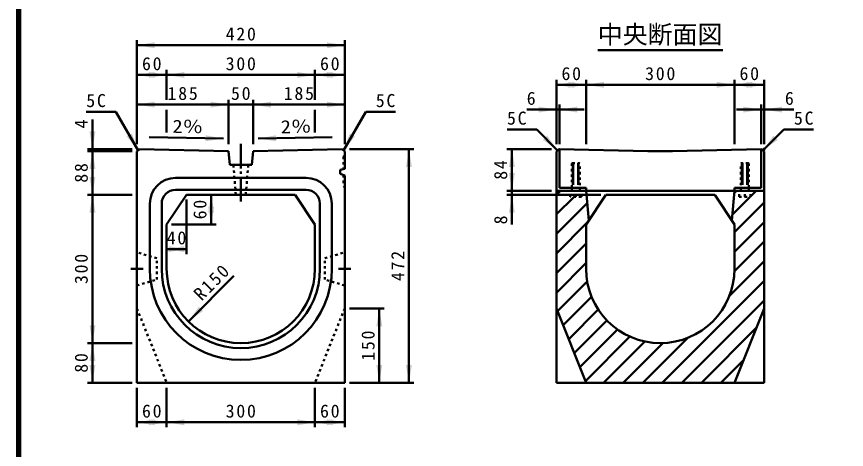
# Model space of a CAD drawing. Units: millimetres, scale not verified. Extents: x 100 to 4105, y 100 to 2870.
# Drawn here: x 100 to 1778, y 975 to 1849 of the extents above; entities that cross this region are included whole.
import ezdxf
from ezdxf.enums import TextEntityAlignment as Align

# ---------------------------------------------------------------- set-up
doc = ezdxf.new("R2010")
doc.units = ezdxf.units.MM
doc.header["$LTSCALE"] = 5
doc.header["$PDMODE"] = 32
doc.header["$PDSIZE"] = 2.5
for name, pattern in [('USER1', [2.2, 1, -1.2]), ('USER2', [6.847826, 4.565218, -2.282608]), ('USER3', [13.4, 10, -1.2, 1, -1.2])]:
    doc.linetypes.add(name, pattern=pattern)
doc.layers.add('V-nasSTD', color=7, linetype='Continuous', lineweight=50)
doc.styles.add('ＭＳ ゴシック', font='')
doc.styles.get('ＭＳ ゴシック').set_extended_font_data('MS Gothic')

msp = doc.modelspace()

# ---------------------------------------------------------------- hatches: boundary and pattern name
at = {"layer": 'V-nasSTD'}
for points in [[(379.398, 1797.38), (343.398, 1791.38), (379.398, 1785.38)], [(727.398, 1785.38), (763.398, 1791.38), (727.398, 1797.38)], [(379.398, 1737.38), (343.398, 1731.38), (379.398, 1725.38)], [(367.398, 1725.38), (403.398, 1731.38), (367.398, 1737.38)], [(439.398, 1737.38), (403.398, 1731.38), (439.398, 1725.38)], [(667.398, 1725.38), (703.398, 1731.38), (667.398, 1737.38)], [(739.398, 1737.38), (703.398, 1731.38), (739.398, 1725.38)], [(727.398, 1725.38), (763.398, 1731.38), (727.398, 1737.38)], [(1227.594, 1705.38), (1191.594, 1711.38), (1227.594, 1717.38)], [(1215.594, 1717.38), (1251.594, 1711.38), (1215.594, 1705.38)], [(1287.594, 1705.38), (1251.594, 1711.38), (1287.594, 1717.38)], [(1515.594, 1717.38), (1551.594, 1711.38), (1515.594, 1705.38)], [(1587.594, 1705.38), (1551.594, 1711.38), (1587.594, 1717.38)], [(1575.594, 1717.38), (1611.594, 1711.38), (1575.594, 1705.38)], [(379.398, 1677.38), (343.398, 1671.38), (379.398, 1665.38)], [(492.398, 1665.38), (528.398, 1671.38), (492.398, 1677.38)], [(614.398, 1677.38), (578.398, 1671.38), (614.398, 1665.38)], [(727.398, 1665.38), (763.398, 1671.38), (727.398, 1677.38)], [(1155.594, 1655.38), (1191.594, 1661.38), (1155.594, 1667.38)], [(1233.594, 1655.38), (1197.594, 1661.38), (1233.594, 1667.38)], [(1569.594, 1667.38), (1605.594, 1661.38), (1569.594, 1655.38)], [(1647.594, 1655.38), (1611.594, 1661.38), (1647.594, 1667.38)], [(247.398, 1617.38), (253.398, 1581.38), (259.398, 1617.38)], [(333.094, 1613.057), (345.898, 1578.88), (322.701, 1607.057)], [(773.701, 1613.057), (760.898, 1578.88), (784.094, 1607.057)], [(482.507, 1609.476), (518.369, 1602.7), (482.248, 1597.479)], [(624.288, 1609.476), (588.426, 1602.7), (624.547, 1597.479)], [(1172.881, 1608.579), (1194.094, 1578.88), (1164.396, 1600.094)], [(1630.307, 1608.579), (1609.094, 1578.88), (1638.793, 1600.094)], [(259.398, 1541.38), (253.398, 1577.38), (247.398, 1541.38)], [(899.398, 1545.38), (893.398, 1581.38), (887.398, 1545.38)], [(1095.594, 1545.38), (1101.594, 1581.38), (1107.594, 1545.38)], [(1107.594, 1533.38), (1101.594, 1497.38), (1095.594, 1533.38)], [(247.398, 1525.38), (253.398, 1489.38), (259.398, 1525.38)], [(259.398, 1453.38), (253.398, 1489.38), (247.398, 1453.38)], [(499.398, 1453.38), (493.398, 1489.38), (487.398, 1453.38)], [(1095.594, 1453.38), (1101.594, 1489.38), (1107.594, 1453.38)], [(487.398, 1465.38), (493.398, 1429.38), (499.398, 1465.38)], [(439.398, 1385.38), (403.398, 1379.38), (439.398, 1373.38)], [(407.398, 1373.38), (443.398, 1379.38), (407.398, 1385.38)], [(468.545, 1263.013), (447.332, 1233.314), (477.03, 1254.528)], [(839.398, 1223.38), (833.398, 1259.38), (827.398, 1223.38)], [(247.398, 1225.38), (253.398, 1189.38), (259.398, 1225.38)], [(259.398, 1153.38), (253.398, 1189.38), (247.398, 1153.38)], [(247.398, 1145.38), (253.398, 1109.38), (259.398, 1145.38)], [(827.398, 1145.38), (833.398, 1109.38), (839.398, 1145.38)], [(887.398, 1145.38), (893.398, 1109.38), (899.398, 1145.38)], [(379.398, 1035.38), (343.398, 1029.38), (379.398, 1023.38)], [(367.398, 1023.38), (403.398, 1029.38), (367.398, 1035.38)], [(439.398, 1035.38), (403.398, 1029.38), (439.398, 1023.38)], [(667.398, 1023.38), (703.398, 1029.38), (667.398, 1035.38)], [(739.398, 1035.38), (703.398, 1029.38), (739.398, 1023.38)], [(727.398, 1023.38), (763.398, 1029.38), (727.398, 1035.38)]]:
    msp.add_hatch(color=256, dxfattribs=at).paths.add_polyline_path(points)

# ---------------------------------------------------------------- linework, layer by layer
at = {"layer": 'V-nasSTD', "lineweight": 100}
msp.add_line((105, 2865), (105, 105), dxfattribs=at)
at = {"layer": 'V-nasSTD'}
for p, q in [((343.398, 1591.38), (343.398, 1801.38)), ((763.398, 1591.38), (763.398, 1801.38)), ((343.398, 1791.38), (763.398, 1791.38)), ((1275.191, 1781.38), (1527.997, 1781.38)), ((343.398, 1731.38), (403.398, 1731.38)), ((403.398, 1681.38), (403.398, 1741.38)), ((403.398, 1731.38), (703.398, 1731.38)), ((703.398, 1681.38), (703.398, 1741.38)), ((703.398, 1731.38), (763.398, 1731.38)), ((1191.594, 1591.38), (1191.594, 1721.38)), ((1251.594, 1591.38), (1251.594, 1721.38)), ((1551.594, 1591.38), (1551.594, 1721.38)), ((1611.594, 1591.38), (1611.594, 1721.38)), ((1251.594, 1711.38), (1191.594, 1711.38)), ((1551.594, 1711.38), (1251.594, 1711.38)), ((1611.594, 1711.38), (1551.594, 1711.38)), ((528.398, 1591.38), (528.398, 1681.38)), ((578.398, 1591.38), (578.398, 1681.38)), ((343.398, 1671.38), (528.398, 1671.38)), ((528.398, 1671.38), (578.398, 1671.38)), ((578.398, 1671.38), (763.398, 1671.38)), ((1131.594, 1661.38), (1191.594, 1661.38)), ((1191.594, 1661.38), (1197.594, 1661.38)), ((1197.594, 1591.38), (1197.594, 1671.38)), ((1247.594, 1661.38), (1197.594, 1661.38)), ((1555.594, 1661.38), (1605.594, 1661.38)), ((1605.594, 1591.38), (1605.594, 1671.38)), ((1605.594, 1661.38), (1611.594, 1661.38)), ((1671.594, 1661.38), (1611.594, 1661.38)), ((300.898, 1656.823), (240.898, 1656.823)), ((300.898, 1656.823), (345.898, 1578.88)), ((403.398, 1660.981), (403.398, 1614.981)), ((703.398, 1660.981), (703.398, 1614.981)), ((805.898, 1656.823), (760.898, 1578.88)), ((805.898, 1656.823), (865.898, 1656.823)), ((253.398, 1641.38), (253.398, 1581.38)), ((1151.668, 1621.307), (1091.668, 1621.307)), ((1151.668, 1621.307), (1194.094, 1578.88)), ((1651.521, 1621.307), (1609.094, 1578.88)), ((1651.521, 1621.307), (1711.521, 1621.307)), ((518.369, 1602.7), (368.404, 1605.942)), ((588.426, 1602.7), (738.391, 1605.942)), ((333.398, 1581.38), (243.398, 1581.38)), ((333.398, 1577.38), (243.398, 1577.38)), ((253.398, 1577.38), (253.398, 1581.38)), ((253.398, 1489.38), (253.398, 1577.38)), ((348.398, 1581.38), (343.398, 1576.38)), ((528.398, 1577.38), (348.398, 1581.38)), ((528.398, 1577.38), (530.898, 1549.38)), ((578.398, 1577.38), (575.898, 1549.38)), ((578.398, 1577.38), (758.398, 1581.38)), ((758.398, 1581.38), (763.398, 1576.38)), ((773.398, 1581.38), (903.398, 1581.38)), ((893.398, 1109.38), (893.398, 1581.38)), ((1181.594, 1581.38), (1091.594, 1581.38)), ((1101.594, 1497.38), (1101.594, 1581.38)), ((1196.594, 1581.38), (1191.594, 1576.38)), ((1196.594, 1581.38), (1197.594, 1581.38)), ((1197.594, 1503.38), (1197.594, 1581.38)), ((1376.594, 1577.38), (1197.594, 1581.38)), ((1376.594, 1577.38), (1426.594, 1577.38)), ((1426.594, 1577.38), (1605.594, 1581.38)), ((1605.594, 1503.38), (1605.594, 1581.38)), ((1605.594, 1581.38), (1606.594, 1581.38)), ((1606.594, 1581.38), (1611.594, 1576.38)), ((343.398, 1109.38), (343.398, 1576.38)), ((763.398, 1541.395), (763.398, 1576.38)), ((1191.594, 1576.38), (1191.594, 1497.38)), ((1611.594, 1576.38), (1611.594, 1497.38)), ((530.898, 1549.38), (575.898, 1549.38)), ((754.398, 1539.38), (763.398, 1541.395)), ((754.398, 1531.38), (754.398, 1539.38)), ((754.398, 1531.38), (763.398, 1528.022)), ((763.398, 1109.38), (763.398, 1528.022)), ((685.398, 1523.38), (421.398, 1523.38)), ((685.398, 1499.38), (421.398, 1499.38)), ((1181.594, 1497.38), (1091.594, 1497.38)), ((1101.594, 1489.38), (1101.594, 1497.38)), ((1191.594, 1109.38), (1191.594, 1497.38)), ((1251.594, 1497.38), (1191.594, 1497.38)), ((1191.594, 1489.36), (1199.614, 1497.38)), ((1251.594, 1503.38), (1197.594, 1503.38)), ((1251.594, 1503.38), (1251.594, 1497.38)), ((1251.594, 1497.38), (1256.853, 1437.269)), ((1551.594, 1497.38), (1251.594, 1497.38)), ((1551.594, 1497.38), (1546.335, 1437.269)), ((1551.172, 1492.556), (1555.996, 1497.38)), ((1551.594, 1503.38), (1605.594, 1503.38)), ((1551.594, 1503.38), (1551.594, 1497.38)), ((1551.594, 1497.38), (1611.594, 1497.38)), ((1584.094, 1485.88), (1595.594, 1497.38)), ((1611.594, 1109.38), (1611.594, 1497.38)), ((333.398, 1489.38), (243.398, 1489.38)), ((253.398, 1189.38), (253.398, 1489.38)), ((443.398, 1489.38), (403.398, 1429.38)), ((443.398, 1489.38), (663.398, 1489.38)), ((443.398, 1479.38), (443.398, 1369.38)), ((493.398, 1429.38), (493.398, 1489.38)), ((663.398, 1489.38), (703.398, 1429.38)), ((1281.594, 1489.38), (1091.594, 1489.38)), ((1101.594, 1429.38), (1101.594, 1489.38)), ((1191.594, 1449.762), (1227.212, 1485.38)), ((1291.594, 1489.38), (1251.594, 1429.38)), ((1291.594, 1489.38), (1511.594, 1489.38)), ((1511.594, 1489.38), (1551.594, 1429.38)), ((1547.376, 1449.162), (1583.594, 1485.38)), ((369.398, 1471.38), (369.398, 1339.38)), ((393.398, 1471.38), (393.398, 1339.38)), ((713.398, 1339.38), (713.398, 1471.38)), ((737.398, 1339.38), (737.398, 1471.38)), ((1191.594, 1410.164), (1253.784, 1472.354)), ((1551.594, 1413.782), (1611.594, 1473.782)), ((403.398, 1429.38), (403.398, 1339.38)), ((413.398, 1429.38), (503.398, 1429.38)), ((703.398, 1429.38), (703.398, 1339.38)), ((1191.594, 1370.566), (1253.966, 1432.938)), ((1251.594, 1429.38), (1251.594, 1339.38)), ((1551.594, 1374.184), (1611.594, 1434.184)), ((1551.594, 1429.38), (1551.594, 1339.38)), ((1551.515, 1334.507), (1611.594, 1394.587)), ((403.398, 1379.38), (443.398, 1379.38)), ((1191.594, 1330.968), (1251.594, 1390.968)), ((1191.594, 1291.37), (1251.594, 1351.37)), ((1541.251, 1284.646), (1611.594, 1354.989)), ((447.332, 1233.314), (539.255, 1325.238)), ((1193.768, 1253.946), (1253.767, 1313.945)), ((1405.584, 1109.38), (1611.594, 1315.391)), ((1205.082, 1225.662), (1262.543, 1283.123)), ((1445.182, 1109.38), (1611.594, 1275.793)), ((773.398, 1259.38), (843.398, 1259.38)), ((833.398, 1109.38), (833.398, 1259.38)), ((1191.594, 1259.38), (1251.594, 1109.38)), ((1611.594, 1259.38), (1551.594, 1109.38)), ((1216.395, 1197.378), (1276.153, 1257.135)), ((1227.709, 1169.093), (1293.745, 1235.129)), ((1239.023, 1140.809), (1315.067, 1216.853)), ((1484.78, 1109.38), (1596.137, 1220.737)), ((1250.337, 1112.525), (1340.291, 1202.479)), ((1286.79, 1109.38), (1370.128, 1192.718)), ((1365.986, 1109.38), (1456.329, 1199.723)), ((333.398, 1189.38), (243.398, 1189.38)), ((253.398, 1109.38), (253.398, 1189.38)), ((1326.388, 1109.38), (1406.467, 1189.46)), ((1524.378, 1109.38), (1569.738, 1154.741)), ((333.398, 1109.38), (243.398, 1109.38)), ((343.398, 1109.38), (763.398, 1109.38)), ((773.398, 1109.38), (903.398, 1109.38)), ((1191.594, 1109.38), (1611.594, 1109.38)), ((343.398, 1099.38), (343.398, 1019.38)), ((403.398, 1099.38), (403.398, 1019.38)), ((703.398, 1099.38), (703.398, 1019.38)), ((763.398, 1099.38), (763.398, 1019.38)), ((343.398, 1029.38), (403.398, 1029.38)), ((403.398, 1029.38), (703.398, 1029.38)), ((703.398, 1029.38), (763.398, 1029.38))]:
    msp.add_line(p, q, dxfattribs=at)
at = {"layer": 'V-nasSTD', "linetype": 'USER3'}
for p, q in [((553.398, 1592.38), (553.398, 1474.38)), ((355.898, 1339.38), (330.898, 1339.38)), ((750.898, 1339.38), (775.898, 1339.38))]:
    msp.add_line(p, q, dxfattribs=at)
at = {"layer": 'V-nasSTD', "linetype": 'USER1'}
for p, q in [((761.098, 1566.38), (763.398, 1568.68)), ((761.098, 1566.38), (761.098, 1540.88)), ((538.398, 1549.38), (543.398, 1489.38)), ((568.398, 1549.38), (563.398, 1489.38)), ((1223.594, 1553.38), (1222.594, 1552.38)), ((1222.594, 1503.38), (1222.594, 1552.38)), ((1222.594, 1551.66), (1238.594, 1551.101)), ((1222.594, 1549.66), (1238.594, 1549.101)), ((1222.594, 1547.66), (1238.594, 1547.101)), ((1222.594, 1545.66), (1238.594, 1545.101)), ((1223.594, 1553.38), (1237.594, 1553.38)), ((1237.594, 1553.38), (1238.594, 1552.38)), ((1238.594, 1497.38), (1238.594, 1552.38)), ((1565.594, 1553.38), (1564.594, 1552.38)), ((1564.594, 1497.38), (1564.594, 1552.38)), ((1564.594, 1551.66), (1580.594, 1551.101)), ((1564.594, 1549.66), (1580.594, 1549.101)), ((1564.594, 1547.66), (1580.594, 1547.101)), ((1564.594, 1545.66), (1580.594, 1545.101)), ((1579.594, 1553.38), (1565.594, 1553.38)), ((1579.594, 1553.38), (1580.594, 1552.38)), ((1580.594, 1503.38), (1580.594, 1552.38)), ((761.098, 1528.88), (761.098, 1506.38)), ((1222.594, 1543.66), (1238.594, 1543.101)), ((1222.594, 1541.66), (1238.594, 1541.101)), ((1222.594, 1539.66), (1238.594, 1539.101)), ((1222.594, 1537.66), (1238.594, 1537.101)), ((1222.594, 1535.66), (1238.594, 1535.101)), ((1222.594, 1533.66), (1238.594, 1533.101)), ((1222.594, 1531.66), (1238.594, 1531.101)), ((1222.594, 1529.66), (1238.594, 1529.101)), ((1222.594, 1527.66), (1238.594, 1527.101)), ((1564.594, 1543.66), (1580.594, 1543.101)), ((1564.594, 1541.66), (1580.594, 1541.101)), ((1564.594, 1539.66), (1580.594, 1539.101)), ((1564.594, 1537.66), (1580.594, 1537.101)), ((1564.594, 1535.66), (1580.594, 1535.101)), ((1564.594, 1533.66), (1580.594, 1533.101)), ((1564.594, 1531.66), (1580.594, 1531.101)), ((1564.594, 1529.66), (1580.594, 1529.101)), ((1564.594, 1527.66), (1580.594, 1527.101)), ((1222.594, 1525.66), (1238.594, 1525.101)), ((1222.594, 1523.66), (1238.594, 1523.101)), ((1222.594, 1521.66), (1238.594, 1521.101)), ((1222.594, 1519.66), (1238.594, 1519.101)), ((1222.594, 1517.66), (1238.594, 1517.101)), ((1222.594, 1515.66), (1238.594, 1515.101)), ((1222.594, 1513.66), (1238.594, 1513.101)), ((1222.594, 1511.66), (1230.594, 1511.38)), ((1238.594, 1511.38), (1222.594, 1511.38)), ((1564.594, 1525.66), (1580.594, 1525.101)), ((1564.594, 1523.66), (1580.594, 1523.101)), ((1564.594, 1521.66), (1580.594, 1521.101)), ((1564.594, 1519.66), (1580.594, 1519.101)), ((1564.594, 1517.66), (1580.594, 1517.101)), ((1564.594, 1515.66), (1580.594, 1515.101)), ((1564.594, 1513.66), (1580.594, 1513.101)), ((1564.594, 1511.66), (1572.594, 1511.38)), ((1564.594, 1511.38), (1580.594, 1511.38)), ((761.098, 1506.38), (763.398, 1504.08)), ((1219.094, 1485.38), (1219.094, 1497.38)), ((1219.094, 1497.38), (1242.094, 1497.38)), ((1222.594, 1503.38), (1222.594, 1497.38)), ((1230.594, 1485.38), (1230.594, 1497.38)), ((1238.594, 1503.38), (1238.594, 1497.38)), ((1242.094, 1485.38), (1242.094, 1497.38)), ((1561.094, 1485.38), (1561.094, 1497.38)), ((1584.094, 1497.38), (1561.094, 1497.38)), ((1564.594, 1503.38), (1564.594, 1497.38)), ((1572.594, 1485.38), (1572.594, 1497.38)), ((1580.594, 1503.38), (1580.594, 1497.38)), ((1584.094, 1485.38), (1584.094, 1497.38)), ((1242.094, 1485.38), (1219.094, 1485.38)), ((1561.094, 1485.38), (1584.094, 1485.38)), ((383.398, 1360.88), (343.398, 1372.88)), ((383.398, 1317.88), (383.398, 1360.88)), ((723.398, 1360.88), (763.398, 1372.88)), ((723.398, 1317.88), (723.398, 1360.88)), ((343.398, 1305.88), (383.398, 1317.88)), ((763.398, 1305.88), (723.398, 1317.88)), ((343.398, 1259.38), (403.398, 1109.38)), ((763.398, 1259.38), (703.398, 1109.38))]:
    msp.add_line(p, q, dxfattribs=at)
at = {"layer": 'V-nasSTD', "linetype": 'USER2'}
for p, q in [((343.398, 1372.88), (343.398, 1305.88)), ((763.398, 1372.88), (763.398, 1305.88))]:
    msp.add_line(p, q, dxfattribs=at)
at = {"layer": 'V-nasSTD', "lineweight": 13}
msp.add_lwpolyline([(100, 100), (100, 2870), (4105, 2870), (4105, 100)], close=True, dxfattribs=at)
at = {"layer": 'V-nasSTD'}
for centre, radius, start, end in [((421.398, 1471.38), 52, 90, 180), ((685.398, 1471.38), 52, 0, 90), ((421.398, 1471.38), 28, 90, 180), ((685.398, 1471.38), 28, 0, 90), ((553.398, 1339.38), 184, 180, 270), ((553.398, 1339.38), 160, 180, 270), ((553.398, 1339.38), 150, 180, 270), ((553.398, 1339.38), 150, 270, 0), ((553.398, 1339.38), 184, 270, 0), ((553.398, 1339.38), 160, 270, 0), ((1401.594, 1339.38), 150, 180, 270), ((1401.594, 1339.38), 150, 270, 0)]:
    msp.add_arc(centre, radius, start, end, dxfattribs=at)
msp.add_point((1611.594, 1581.38), dxfattribs=at)

# ---------------------------------------------------------------- texts
at = {"layer": 'V-nasSTD', "style": 'ＭＳ ゴシック'}
for s, height, p in [('中央断面図', 36.95, (1275.191, 1831.78)), ('6', 26.39, (1131.594, 1697.38)), ('6', 26.39, (1653.594, 1697.38))]:
    msp.add_text(s, height=height, dxfattribs=at).set_placement(p, align=Align.TOP_LEFT)
for s, p in [('4', (217.398, 1623.38)), ('8', (1065.594, 1429.38))]:
    msp.add_text(s, height=26.39, rotation=90, dxfattribs=at).set_placement(p, align=Align.TOP_LEFT)
at = {"layer": 'V-nasSTD', "style": 'ＭＳ ゴシック', "width": 1.15}
for rotation, p in [(358.761, (415.371, 1640.935)), (1.239, (633.837, 1639.69))]:
    msp.add_text('2％', height=26.39, rotation=rotation, dxfattribs=at).set_placement(p, align=Align.TOP_LEFT)
at = {"layer": 'V-nasSTD', "char_height": 26.39, "attachment_point": 1, "style": 'ＭＳ ゴシック'}
for s, insert in [('\\T1.2;420', (522.798, 1827.38)), ('\\T1.2;60', (353.598, 1767.38)), ('\\T1.2;300', (522.798, 1767.38)), ('\\T1.2;60', (713.598, 1767.38)), ('\\T1.2;60', (1201.794, 1747.38)), ('\\T1.2;300', (1370.994, 1747.38)), ('\\T1.2;60', (1561.794, 1747.38)), ('\\T1.2;185', (405.298, 1707.38)), ('\\T1.2;50', (533.598, 1707.38)), ('\\T1.2;185', (640.298, 1707.38)), ('\\T1.2;5C', (240.898, 1692.823)), ('\\T1.2;5C', (826.298, 1692.823)), ('\\T1.2;5C', (1091.668, 1657.307)), ('\\T1.2;5C', (1671.921, 1657.307)), ('\\T1.2;40', (403.598, 1415.38)), ('\\T1.2;60', (353.598, 1065.38)), ('\\T1.2;300', (522.798, 1065.38)), ('\\T1.2;60', (713.598, 1065.38))]:
    msp.add_mtext(s, dxfattribs=dict(at, insert=insert))
for s, insert, rotation in [('\\T1.2;88', (217.398, 1513.58), 90), ('\\T1.2;84', (1065.594, 1519.58), 90), ('\\T1.2;60', (457.398, 1439.58), 90), ('\\T1.2;300', (217.398, 1308.78), 90), ('\\T1.2;472', (857.398, 1314.78), 90), ('\\T1.2;R150', (455.251, 1292.146), 45), ('\\T1.2;150', (797.398, 1153.78), 90), ('\\T1.2;80', (217.398, 1129.58), 90)]:
    msp.add_mtext(s, dxfattribs=dict(at, insert=insert, rotation=rotation))

doc.saveas('drawing.dxf')
